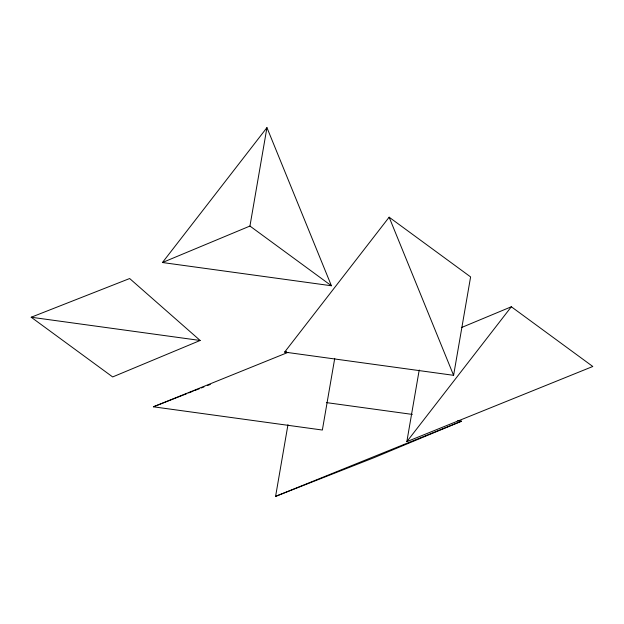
<?xml version="1.0" encoding="UTF-8"?>
<svg xmlns="http://www.w3.org/2000/svg" width="624" height="624" viewBox="0 0 624 624"><rect width="100%" height="100%" fill="white"/><g stroke="black" fill="none" stroke-linecap="round" stroke-linejoin="round"><path stroke-width="0.94" d="M162.451 262.525L249.943 226.052L266.947 127.631L331.406 285.761L162.451 262.525L266.947 127.631M457.688 420.662L461.549 421.192L374.057 457.665L275.59 496.369L287.968 424.702M334.737 358.379L322.358 430.037L153.395 406.801L287.898 352.427M461.339 327.608L511.337 306.766L592.8 366.483L406.84 441.659L419.219 369.993M453.601 375.328L470.605 276.916L389.142 217.199L284.645 352.092L453.601 375.328L389.142 217.199M406.84 441.659L511.337 306.766M200.164 340.47L112.663 376.943L31.2 317.234L129.659 278.53L200.164 340.47L31.2 317.234M284.645 352.092L286.447 351.359M275.59 496.369L461.549 421.192M153.395 406.801L186.818 393.658M188.627 392.948L193.144 391.178M194.945 390.468L199.469 388.69M201.271 387.98L203.986 386.911M207.597 385.492L210.304 384.431M326.383 402.597L412.316 414.414M249.943 226.052L331.406 285.761"/></g></svg>
